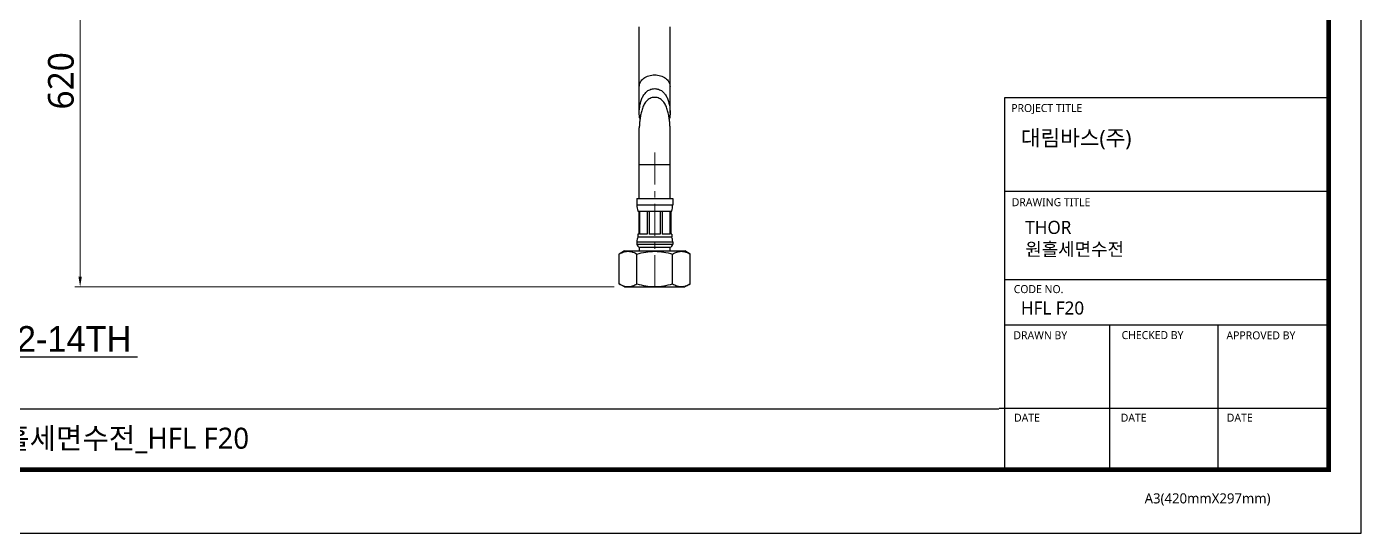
# Model space of a CAD drawing. Extents: x 2472 to 3262, y 0 to 579.
# Drawn here: x 2742 to 3262, y 0 to 197 of the extents above; entities that cross this region are included whole.
import ezdxf
from ezdxf import colors
from ezdxf.entities.mleader import LeaderData, LeaderLine
from ezdxf.math import Vec2, Vec3

# ---------------------------------------------------------------- set-up
doc = ezdxf.new("R2010")
doc.units = 0
doc.header["$LTSCALE"] = 10
doc.header["$MEASUREMENT"] = 0
doc.header["$PDMODE"] = 3
doc.header["$PDSIZE"] = -10
doc.linetypes.add('CENTER', pattern=[2, 1.25, -0.25, 0.25, -0.25])
doc.layers.get('0').update_dxf_attribs({"linetype": 'CONTINUOUS'})
doc.layers.get('DEFPOINTS').update_dxf_attribs({"linetype": 'CONTINUOUS'})
doc.layers.add('BODY', color=7, linetype='CONTINUOUS')
doc.layers.add('DEF_LAYER_ASSEM_MEMBER', color=7, linetype='CONTINUOUS')
doc.styles.add('Daelim Dimension', font='NanumGothic.ttf')
doc.styles.get("Standard").update_dxf_attribs({"font": 'GulimChe.ttf'})
doc.dimstyles.new('DEFAULT', dxfattribs={"dimscale": 2, "dimtxt": 2, "dimasz": 2, "dimexe": 0, "dimexo": 2, "dimgap": 1, "dimtad": 1, "dimdec": 0, "dimzin": 9, "dimdsep": 46, "dimtxsty": 'Daelim Dimension', "dimcen": 0.5, "dimclrd": 5, "dimclre": 5, "dimclrt": 256, "dimadec": 1, "dimazin": 0, "dimtfac": 1, "dimtdec": 0, "dimtix": 1, "dimtmove": 0, "dimatfit": 3, "dimfxl": 1, "dimtolj": 1, "dimtzin": 1, "dimlwd": 9, "dimlwe": 9, "dimarcsym": 0})

# ---------------------------------------------------------------- blocks, each defined once
blk = doc.blocks.new('*D4')
at = {"color": 5, "lineweight": 9, "ltscale": 0.5, "transparency": 16777216}
for p, q in [((2957.51, 256.62), (2760.75, 256.62)), ((2762.75, 100.02), (2762.75, 252.62)), ((2970.76, 96.02), (2760.75, 96.02))]:
    blk.add_line(p, q, dxfattribs=at)
at = {"color": 5, "ltscale": 0.5, "transparency": 16777216}
for points in [[(2762.09, 252.62), (2763.42, 252.62), (2762.75, 256.62)], [(2762.09, 100.02), (2763.42, 100.02), (2762.75, 96.02)]]:
    blk.add_solid(points, dxfattribs=at)
at = {"layer": 'DEFPOINTS', "color": 0, "ltscale": 0.5, "transparency": 16777216}
for p in [(2762.75, 256.62), (2961.51, 256.62), (2974.76, 96.02)]:
    blk.add_point(p, dxfattribs=at)
at = {"color": 7, "ltscale": 0.5, "transparency": 16777216, "insert": (2755.31, 176.32), "char_height": 10, "attachment_point": 5, "rotation": 90, "style": 'Daelim Dimension'}
blk.add_mtext('\\A1;620', dxfattribs=at)

msp = doc.modelspace()

# ---------------------------------------------------------------- linework, layer by layer
at = {"color": 7, "ltscale": 0.5}
msp.add_line((2992.51, 174.09), (2992.51, 197.42), dxfattribs=at)
at = {"color": 5, "ltscale": 40}
for p, q in [((3248.94, 169.65), (3122.7, 169.65)), ((3248.94, 133.17), (3122.7, 133.17)), ((3248.94, 133.17), (3122.7, 133.17)), ((3248.94, 98.84), (3122.7, 98.84)), ((3248.94, 98.84), (3122.7, 98.84)), ((3248.94, 81.14), (3122.7, 81.14)), ((3248.94, 81.14), (3122.7, 81.14)), ((3163.7, 81.14), (3163.7, 24.78)), ((3205.78, 81.14), (3205.78, 24.78)), ((3248.94, 48.58), (3120.7, 48.58)), ((3248.94, 48.58), (3123.68, 48.58)), ((3248.94, 24.78), (3140.75, 24.78))]:
    msp.add_line(p, q, dxfattribs=at)
at = {"color": 5, "ltscale": 0.5}
msp.add_line((3122.7, 169.65), (3122.7, 24.02), dxfattribs=at)
at = {"color": 5}
msp.add_line((2484.54, 48.49), (3120.55, 48.49), dxfattribs=at)
at = {"ltscale": 0.5}
msp.add_lwpolyline([(2471.83, 0), (3261.71, 0), (3261.71, 578.76), (2471.83, 578.76)], close=True, dxfattribs=at)
at = {"color": 5, "linetype": 'ByBlock', "lineweight": 200, "const_width": 1.82}
msp.add_lwpolyline([(2484.54, 24.78), (3248.94, 24.78), (3248.94, 565.32), (2484.54, 565.32)], close=True, dxfattribs=at)
at = {"layer": 'BODY', "color": 1, "linetype": 'CENTER', "lineweight": 5}
msp.add_line((2986.54, 148.39), (2986.54, 93.83), dxfattribs=at)
at = {"layer": 'DEF_LAYER_ASSEM_MEMBER', "color": 7, "linetype": 'Continuous'}
for p, q in [((2980.51, 163.69), (2980.51, 197.42)), ((2992.51, 163.69), (2992.51, 174.09)), ((2980.51, 130.52), (2980.51, 157.98)), ((2992.51, 130.52), (2992.51, 157.99)), ((2992.57, 130.52), (2992.57, 151.62)), ((2992.57, 143.63), (2980.51, 143.63)), ((2979.54, 130.52), (2993.54, 130.52)), ((2979.54, 130.52), (2979.54, 128.02)), ((2993.54, 130.52), (2993.54, 128.02)), ((2979.54, 128.02), (2993.54, 128.02)), ((2979.94, 125.52), (2993.14, 125.52)), ((2980.29, 125.52), (2980.29, 116.52)), ((2980.62, 125.52), (2980.62, 116.52)), ((2983.63, 125.52), (2983.63, 116.52)), ((2984.42, 125.52), (2984.42, 116.52)), ((2988.66, 125.52), (2988.66, 116.52)), ((2989.45, 125.52), (2989.45, 116.52)), ((2992.46, 125.52), (2992.46, 116.52)), ((2992.79, 125.52), (2992.79, 116.52)), ((2980.29, 116.52), (2979.94, 116.52)), ((2979.94, 116.52), (2979.94, 115.52)), ((2979.94, 115.52), (2993.14, 115.52)), ((2983.63, 116.52), (2980.62, 116.52)), ((2988.66, 116.52), (2984.42, 116.52)), ((2992.46, 116.52), (2989.45, 116.52)), ((2993.14, 116.52), (2992.79, 116.52)), ((2993.14, 116.52), (2993.14, 115.52)), ((2974.76, 110.02), (2972.68, 108.82)), ((2974.76, 110.02), (2998.32, 110.02)), ((2979.54, 113.56), (2993.54, 113.56)), ((2979.54, 113.56), (2979.54, 112.72)), ((2979.54, 112.72), (2993.54, 112.72)), ((2980.54, 111.52), (2992.54, 111.52)), ((2980.54, 110.02), (2980.54, 111.52)), ((2992.54, 110.02), (2992.54, 111.52)), ((2993.54, 113.56), (2993.54, 112.72)), ((3000.39, 108.82), (2998.32, 110.02)), ((2972.68, 97.22), (2972.68, 108.82)), ((2979.61, 97.22), (2979.61, 108.82)), ((2993.47, 97.22), (2993.47, 108.82)), ((3000.39, 97.22), (3000.39, 108.82)), ((2974.76, 96.02), (2972.68, 97.22)), ((2974.76, 96.02), (2998.32, 96.02)), ((3000.39, 97.22), (2998.32, 96.02))]:
    msp.add_line(p, q, dxfattribs=at)
for centre, radius, start, end in [((2987.54, 128.02), 8, 180, 198.1949), ((2985.54, 128.02), 8, 341.8051, 0), ((2984.54, 113.56), 5, 156.9261, 180), ((2988.54, 113.56), 5, 0, 23.0739), ((2980.74, 112.72), 1.2, 180, 270), ((2992.34, 112.72), 1.2, 279.4706, 0), ((2976.15, 101.29), 5.14, 268.9772, 270.0075), ((2996.93, 101.29), 5.14, 270.0094, 271.0224), ((2996.83, 102.05), 5.91, 282.0867, 283.6552)]:
    msp.add_arc(centre, radius, start, end, dxfattribs=at)
for points, start_tangent, end_tangent in [([(2980.51, 174.09), (2980.62, 174.98), (2980.96, 175.84), (2982.26, 177.32), (2984.21, 178.3), (2986.51, 178.65)], (0, 1), (1, 0)), ([(2986.51, 178.65), (2988.8, 178.3), (2990.75, 177.32), (2992.05, 175.84), (2992.39, 174.98), (2992.51, 174.09)], (1, 0), (0, -1)), ([(2980.51, 163.68), (2980.79, 166.8), (2981.7, 169.79), (2982.5, 171.14), (2983.59, 172.26), (2984.96, 173.01), (2986.51, 173.27)], (-0.000092, 1), (1, 0)), ([(2986.51, 173.27), (2988.05, 173.01), (2989.43, 172.26), (2990.52, 171.14), (2991.32, 169.79), (2992.23, 166.8), (2992.51, 163.68)], (1, 0), (-0.0001, -1)), ([(2986.51, 169.88), (2984.72, 169.48), (2983.27, 168.37), (2982.25, 166.84), (2981.58, 165.13), (2981.13, 163.35), (2980.82, 161.54), (2980.62, 159.72), (2980.54, 158.81), (2980.51, 157.97)], (-1, 0), (-0.000658, -1)), ([(2992.51, 157.97), (2992.47, 158.81), (2992.4, 159.72), (2992.19, 161.54), (2991.88, 163.35), (2991.44, 165.13), (2990.76, 166.84), (2989.75, 168.37), (2988.29, 169.48), (2986.51, 169.88)], (-0.001329, 0.999999), (-1, 0)), ([(2980.81, 161.46), (2980.65, 161.9), (2980.57, 162.47), (2980.52, 163.07), (2980.51, 163.68)], (-0.504838, 0.863214), (-0.000092, 1)), ([(2992.51, 163.68), (2992.49, 163.07), (2992.45, 162.47), (2992.36, 161.9), (2992.2, 161.46)], (-0.0001, -1), (-0.50591, -0.862586)), ([(2972.68, 108.82), (2973.26, 109.13), (2975.02, 109.77)], (0.866025, 0.5), (0.977907, 0.209042)), ([(2975.02, 109.77), (2976.18, 109.89), (2977.34, 109.76), (2979.61, 108.82)], (0.977907, 0.209042), (0.865926, -0.500171)), ([(2979.61, 108.82), (2983.04, 109.6), (2986.54, 109.89), (2990.04, 109.6), (2993.47, 108.82)], (0.960758, 0.277389), (0.960758, -0.277389)), ([(2993.47, 108.82), (2995.18, 109.6), (2996.93, 109.89), (2998.68, 109.6), (3000.39, 108.82)], (0.865926, 0.500171), (0.866025, -0.5)), ([(2972.68, 97.22), (2974.35, 96.45), (2976.05, 96.15)], (0.866025, -0.5), (0.999841, -0.017841)), ([(2976.15, 96.15), (2977.9, 96.44), (2979.61, 97.22)], (1, 0.000141), (0.865926, 0.500171)), ([(2979.61, 97.22), (2983.04, 96.44), (2986.54, 96.15), (2990.04, 96.44), (2993.47, 97.22)], (0.960758, -0.277389), (0.960758, 0.277389)), ([(2993.47, 97.22), (2995.18, 96.44), (2996.93, 96.15)], (0.865926, -0.500171), (1, 0.000155)), ([(2997.02, 96.15), (2998.06, 96.27)], (0.999841, 0.017834), (0.977851, 0.209303)), ([(2998.22, 96.31), (2998.77, 96.47), (3000.39, 97.22)], (0.971755, 0.235992), (0.866025, 0.5))]:
    msp.add_spline(points, degree=3, dxfattribs=dict(at, start_tangent=start_tangent, end_tangent=end_tangent))

# ---------------------------------------------------------------- texts
at = {"color": 5, "ltscale": 40, "style": 'Daelim Dimension'}
for s, height, p in [('PROJECT TITLE', 3.1171, (3125.37, 164.16)), ('DRAWING TITLE', 3.1171, (3125.57, 127.47)), ('CODE NO.', 3.117, (3126.35, 93.6)), ('DRAWN BY', 3.117, (3126.23, 75.63)), ('CHECKED BY', 3.117, (3168.34, 75.68)), ('APPROVED BY', 3.1171, (3209.19, 75.58)), ('DATE', 3.117, (3126.47, 43.5)), ('DATE', 3.117, (3168.01, 43.5)), ('DATE', 3.117, (3209.33, 43.5)), ('A3(420mmX297mm)', 3.9341, (3177.33, 11.66))]:
    msp.add_text(s, height=height, dxfattribs=at).set_placement(p)
at = {"attachment_point": 1, "style": 'Daelim Dimension'}
for s, insert, char_height, width in [('대림바스(주)', (3129.08, 157.12), 6.11, 98.2071), (' THOR\\P 원홀세면수전 ', (3129.13, 121.76), 5.101, 85.8447), ('HFL F20', (3129.13, 90.34), 5.101, 85.8447)]:
    msp.add_mtext(s, dxfattribs=dict(at, insert=insert, char_height=char_height, width=width))
at = {"color": 2, "insert": (2626.34, 41.16), "char_height": 8.198, "width": 362.8925, "attachment_point": 1, "style": 'Daelim Dimension'}
msp.add_mtext('대림바스(주)_THOR_원홀세면수전_HFL F20', dxfattribs=at)

# ---------------------------------------------------------------- dimensions: what is measured, and where the dimension line sits
at = {"color": 5, "ltscale": 0.5}
dim = msp.add_linear_dim(base=(2762.75, 256.62), p1=(2974.76, 96.02), p2=(2961.51, 256.62), angle=90, text='620', dimstyle='DEFAULT', override={"dimtxt": 5, "dimexe": 1, "dimclrt": 7}, dxfattribs=at)
dim.commit()
dim.dimension.update_dxf_attribs({"geometry": '*D4', "text_midpoint": (2755.31, 176.32)})

# ---------------------------------------------------------------- leaders
at = {"ltscale": 0.5}
ml = msp.add_multileader_mtext('Standard', dxfattribs=at)
ml.set_content('{\\f나눔고딕|b0|i0|c129|p50;G1/2-14TH}', color=256)
ml.set_leader_properties(color=5)
ml.build(insert=Vec2(0, 0))
ml.multileader.update_dxf_attribs({"text_left_attachment_type": 6, "text_right_attachment_type": 6, "dogleg_length": 0.36, "arrow_head_size": 5})
ctx = ml.context
ctx.base_point, ctx.char_height, ctx.arrow_head_size, ctx.landing_gap_size, ctx.plane_origin = Vec3(2716.47, 68.74), 10, 5, 0.09, Vec3(2700.94, 94.85)
ctx.left_attachment, ctx.right_attachment = 6, 6
notes = []
notes.append((ctx, [(0, (1, 1, 0), (2716.11, 68.74), (1, 0), 0.36, [(0, [(2700.12, 96.4)], 0, [])])]))
ctx.mtext.insert, ctx.mtext.flow_direction = Vec3(2716.56, 80.74), 5
for ctx, leaders in notes:
    for number, flags, end, landing, length, lines in leaders:
        leader = LeaderData()
        leader.index, (leader.has_last_leader_line, leader.has_dogleg_vector, leader.attachment_direction) = number, flags
        leader.last_leader_point, leader.dogleg_vector, leader.dogleg_length = Vec3(end), Vec3(landing), length
        for number, points, colour, breaks in lines:
            line = LeaderLine()
            line.index, line.vertices, line.color, line.breaks = number, Vec3.list(points), colors.encode_raw_color(colour), breaks
            leader.lines.append(line)
        ctx.leaders.append(leader)

doc.saveas('drawing.dxf')
